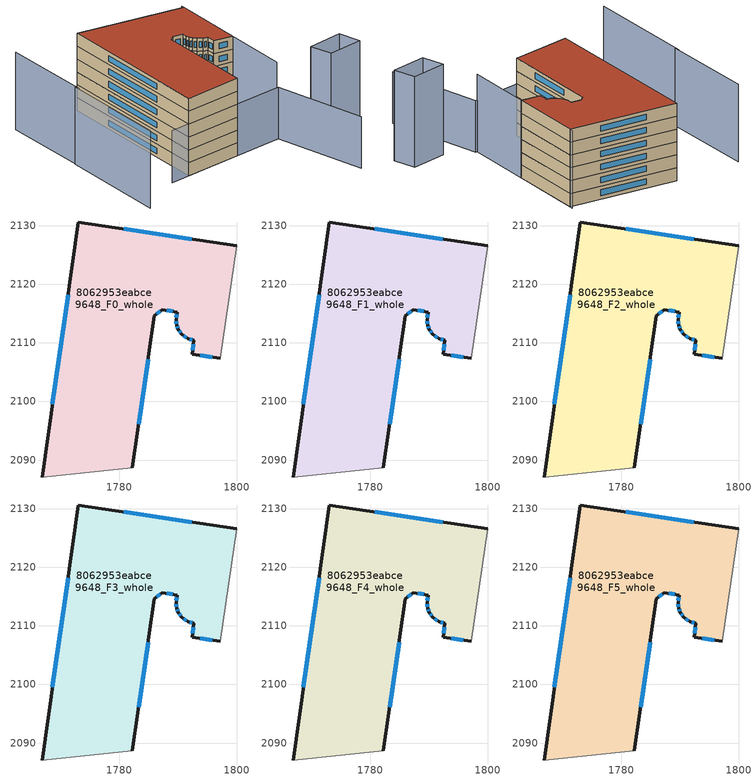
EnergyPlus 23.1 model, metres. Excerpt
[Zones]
8062953eabce9648_F0_whole
 floor ground (EU_floor_Construction): 1800.07,2126.53 1797.21,2107.37 1792.45,2108.04 1792.71,2110.45 1791.73,2110.67 1790.68,2111.46 1790.1,2112.27 1789.77,2113.03 1789.68,2113.88 1789.85,2115.22 1787.34,2115.64 1785.98,2114.64 1782.22,2088.71 1766.83,2087.12 1773.04,2130.61 z0
 wall outside (EU_wall_Construction): 1800.07,2126.53 1773.04,2130.61 1766.83,2087.12 / 1782.22,2088.71 1785.98,2114.64 1787.34,2115.64 1789.85,2115.22 1789.68,2113.88 1789.77,2113.03 1790.1,2112.27 1790.68,2111.46 1791.73,2110.67 1792.71,2110.45 1792.45,2108.04 1797.21,2107.37 z0:3
 wall adiabatic (EU_wall_Construction): 1797.21,2107.37 1800.07,2126.53 / 1766.83,2087.12 1782.22,2088.71 z0:3
 window (EU_Window_Construction): 1771.27,2118.18 1768.61,2099.54 / 1792.35,2127.69 1780.77,2129.44 / 1793.81,2107.84 1795.85,2107.56 / 1792.64,2109.76 1792.52,2108.72 / 1792.01,2110.6 1792.43,2110.51 / 1790.98,2111.23 1791.43,2110.89 / 1790.27,2112.04 1790.52,2111.69 / 1789.86,2112.81 1790.01,2112.49 / 1789.71,2113.64 1789.74,2113.27 / 1789.8,2114.84 1789.73,2114.27 / 1788.06,2115.52 1789.14,2115.34 / 1786.37,2114.93 1786.95,2115.35 / 1783.3,2096.11 1784.91,2107.23 z0.86:2.14
8062953eabce9648_F1_whole
 floor to 8062953eabce9648_F0_whole (EU_floor_Construction): 1800.07,2126.53 1797.2,2107.37 1792.45,2108.04 1792.71,2110.45 1791.73,2110.67 1790.68,2111.46 1790.1,2112.27 1789.77,2113.03 1789.68,2113.88 1789.85,2115.22 1787.34,2115.64 1785.98,2114.64 1782.22,2088.71 1766.83,2087.12 1773.04,2130.61 z3
 wall outside (EU_wall_Construction): 1800.07,2126.53 1773.04,2130.61 1766.83,2087.12 / 1782.22,2088.71 1785.98,2114.64 1787.34,2115.64 1789.85,2115.22 1789.68,2113.88 1789.77,2113.03 1790.1,2112.27 1790.68,2111.46 1791.73,2110.67 1792.71,2110.45 1792.45,2108.04 1797.21,2107.37 z3:6
 wall adiabatic (EU_wall_Construction): 1797.21,2107.37 1800.07,2126.53 / 1766.83,2087.12 1782.22,2088.71 z3:6
 window (EU_Window_Construction): 1771.27,2118.18 1768.61,2099.54 / 1792.35,2127.69 1780.77,2129.44 / 1793.81,2107.84 1795.85,2107.56 / 1792.64,2109.76 1792.52,2108.72 / 1792.01,2110.6 1792.43,2110.51 / 1790.98,2111.23 1791.43,2110.89 / 1790.27,2112.04 1790.52,2111.69 / 1789.86,2112.81 1790.01,2112.49 / 1789.71,2113.64 1789.74,2113.27 / 1789.8,2114.84 1789.73,2114.27 / 1788.06,2115.52 1789.14,2115.34 / 1786.37,2114.93 1786.95,2115.35 / 1783.3,2096.11 1784.91,2107.23 z3.86:5.14
8062953eabce9648_F2_whole
 floor to 8062953eabce9648_F1_whole (EU_floor_Construction): 1800.07,2126.53 1797.2,2107.37 1792.45,2108.04 1792.71,2110.45 1791.73,2110.67 1790.68,2111.46 1790.1,2112.27 1789.77,2113.03 1789.68,2113.88 1789.85,2115.22 1787.34,2115.64 1785.98,2114.64 1782.22,2088.71 1766.83,2087.12 1773.04,2130.61 z6
 wall outside (EU_wall_Construction): 1800.07,2126.53 1773.04,2130.61 1766.83,2087.12 / 1782.22,2088.71 1785.98,2114.64 1787.34,2115.64 1789.85,2115.22 1789.68,2113.88 1789.77,2113.03 1790.1,2112.27 1790.68,2111.46 1791.73,2110.67 1792.71,2110.45 1792.45,2108.04 1797.21,2107.37 z6:9
 wall adiabatic (EU_wall_Construction): 1797.21,2107.37 1800.07,2126.53 / 1766.83,2087.12 1782.22,2088.71 z6:9
 window (EU_Window_Construction): 1771.27,2118.18 1768.61,2099.54 / 1792.35,2127.69 1780.77,2129.44 / 1793.81,2107.84 1795.85,2107.56 / 1792.64,2109.76 1792.52,2108.72 / 1792.01,2110.6 1792.43,2110.51 / 1790.98,2111.23 1791.43,2110.89 / 1790.27,2112.04 1790.52,2111.69 / 1789.86,2112.81 1790.01,2112.49 / 1789.71,2113.64 1789.74,2113.27 / 1789.8,2114.84 1789.73,2114.27 / 1788.06,2115.52 1789.14,2115.34 / 1786.37,2114.93 1786.95,2115.35 / 1783.3,2096.11 1784.91,2107.23 z6.86:8.14
8062953eabce9648_F3_whole
 floor to 8062953eabce9648_F2_whole (EU_floor_Construction): 1800.07,2126.53 1797.2,2107.37 1792.45,2108.04 1792.71,2110.45 1791.73,2110.67 1790.68,2111.46 1790.1,2112.27 1789.77,2113.03 1789.68,2113.88 1789.85,2115.22 1787.34,2115.64 1785.98,2114.64 1782.22,2088.71 1766.83,2087.12 1773.04,2130.61 z9
 wall outside (EU_wall_Construction): 1800.07,2126.53 1773.04,2130.61 1766.83,2087.12 / 1782.22,2088.71 1785.98,2114.64 1787.34,2115.64 1789.85,2115.22 1789.68,2113.88 1789.77,2113.03 1790.1,2112.27 1790.68,2111.46 1791.73,2110.67 1792.71,2110.45 1792.45,2108.04 1797.21,2107.37 z9:12
 wall adiabatic (EU_wall_Construction): 1797.21,2107.37 1800.07,2126.53 / 1766.83,2087.12 1782.22,2088.71 z9:12
 window (EU_Window_Construction): 1771.27,2118.18 1768.61,2099.54 / 1792.35,2127.69 1780.77,2129.44 / 1793.81,2107.84 1795.85,2107.56 / 1792.64,2109.76 1792.52,2108.72 / 1792.01,2110.6 1792.43,2110.51 / 1790.98,2111.23 1791.43,2110.89 / 1790.27,2112.04 1790.52,2111.69 / 1789.86,2112.81 1790.01,2112.49 / 1789.71,2113.64 1789.74,2113.27 / 1789.8,2114.84 1789.73,2114.27 / 1788.06,2115.52 1789.14,2115.34 / 1786.37,2114.93 1786.95,2115.35 / 1783.3,2096.11 1784.91,2107.23 z9.86:11.14
8062953eabce9648_F4_whole
 floor to 8062953eabce9648_F3_whole (EU_floor_Construction): 1800.07,2126.53 1797.2,2107.37 1792.45,2108.04 1792.71,2110.45 1791.73,2110.67 1790.68,2111.46 1790.1,2112.27 1789.77,2113.03 1789.68,2113.88 1789.85,2115.22 1787.34,2115.64 1785.98,2114.64 1782.22,2088.71 1766.83,2087.12 1773.04,2130.61 z12
 wall outside (EU_wall_Construction): 1800.07,2126.53 1773.04,2130.61 1766.83,2087.12 / 1782.22,2088.71 1785.98,2114.64 1787.34,2115.64 1789.85,2115.22 1789.68,2113.88 1789.77,2113.03 1790.1,2112.27 1790.68,2111.46 1791.73,2110.67 1792.71,2110.45 1792.45,2108.04 1797.21,2107.37 z12:15
 wall adiabatic (EU_wall_Construction): 1797.21,2107.37 1800.07,2126.53 / 1766.83,2087.12 1782.22,2088.71 z12:15
 window (EU_Window_Construction): 1771.27,2118.18 1768.61,2099.54 / 1792.35,2127.69 1780.77,2129.44 / 1793.81,2107.84 1795.85,2107.56 / 1792.64,2109.76 1792.52,2108.72 / 1792.01,2110.6 1792.43,2110.51 / 1790.98,2111.23 1791.43,2110.89 / 1790.27,2112.04 1790.52,2111.69 / 1789.86,2112.81 1790.01,2112.49 / 1789.71,2113.64 1789.74,2113.27 / 1789.8,2114.84 1789.73,2114.27 / 1788.06,2115.52 1789.14,2115.34 / 1786.37,2114.93 1786.95,2115.35 / 1783.3,2096.11 1784.91,2107.23 z12.86:14.14
8062953eabce9648_F5_whole
 floor to 8062953eabce9648_F4_whole (EU_floor_Construction): 1800.07,2126.53 1797.2,2107.37 1792.45,2108.04 1792.71,2110.45 1791.73,2110.67 1790.68,2111.46 1790.1,2112.27 1789.77,2113.03 1789.68,2113.88 1789.85,2115.22 1787.34,2115.64 1785.98,2114.64 1782.22,2088.71 1766.83,2087.12 1773.04,2130.61 z15
 wall outside (EU_wall_Construction): 1800.07,2126.53 1773.04,2130.61 1766.83,2087.12 / 1782.22,2088.71 1785.98,2114.64 1787.34,2115.64 1789.85,2115.22 1789.68,2113.88 1789.77,2113.03 1790.1,2112.27 1790.68,2111.46 1791.73,2110.67 1792.71,2110.45 1792.45,2108.04 1797.21,2107.37 z15:18
 wall adiabatic (EU_wall_Construction): 1797.21,2107.37 1800.07,2126.53 / 1766.83,2087.12 1782.22,2088.71 z15:18
 window (EU_Window_Construction): 1771.27,2118.18 1768.61,2099.54 / 1792.35,2127.69 1780.77,2129.44 / 1793.81,2107.84 1795.85,2107.56 / 1792.64,2109.76 1792.52,2108.72 / 1792.01,2110.6 1792.43,2110.51 / 1790.98,2111.23 1791.43,2110.89 / 1790.27,2112.04 1790.52,2111.69 / 1789.86,2112.81 1790.01,2112.49 / 1789.71,2113.64 1789.74,2113.27 / 1789.8,2114.84 1789.73,2114.27 / 1788.06,2115.52 1789.14,2115.34 / 1786.37,2114.93 1786.95,2115.35 / 1783.3,2096.11 1784.91,2107.23 z15.86:17.14
 roof outside (EU_roof_Construction): 1782.22,2088.71 1785.98,2114.64 1787.34,2115.64 1789.85,2115.22 1789.68,2113.88 1789.77,2113.03 1790.1,2112.27 1790.68,2111.46 1791.73,2110.67 1792.71,2110.45 1792.45,2108.04 1797.21,2107.37 1800.07,2126.53 1773.04,2130.61 1766.83,2087.12 z18
shading: 1761.7,2086.59 1795.13,2090.04 / 1795.13,2090.04 1797.63,2065.86 z0:12; 1811.3,2082.04 1802.04,2080.68 / 1802.04,2080.68 1801.2,2086.4 / 1801.2,2086.4 1810.47,2087.76 / 1810.47,2087.76 1811.3,2082.04 z0:21; 1752.73,2108.02 1748.65,2078.89 / 1794.55,2089.98 1800.21,2127.43 / 1756.03,2131.2 1752.88,2107.07 z0:18
[Building]
EU S2 Campaign: North Axis=0; Terrain=City; Solar Distribution=FullExterior
[Site:Location]
Helsinki-Vantaa.AP: Latitude=60.317; Longitude=24.963; Time Zone=2; Elevation=54.6
[SizingPeriod:WeatherFileDays]
AnnualSizingPeriod: Begin Month=1; Begin Day of Month=1; End Month=12; End Day of Month=31; Day of Week for Start Day=Monday; Use Weather File Daylight Saving Period=No; Use Weather File Rain and Snow Indicators=No
[MATERIAL]
EU_InternalMass_Material: Roughness=MediumRough; Thickness=0.1; Conductivity=1; Density=1800; Specific Heat=900; Thermal Absorptance=0.9; Solar Absorptance=0.7; Visible Absorptance=0.7
[MATERIAL:NOMASS] Roughness=MediumRough; Thermal Absorptance=0.9; Solar Absorptance=0.7; Visible Absorptance=0.7
Name | Thermal Resistance
EU_wall_NoMass | 1.10183
EU_roof_NoMass; EU_floor_NoMass | 1.70606
[WINDOWMATERIAL:SIMPLEGLAZINGSYSTEM]
EU_Window_SimpleGlazing: UFactor=3.11035; Solar Heat Gain Coefficient=0.8; Visible Transmittance=0.8
[CONSTRUCTION]
EU_wall_Construction: EU_wall_NoMass
EU_roof_Construction: EU_roof_NoMass
EU_floor_Construction: EU_floor_NoMass
EU_Window_Construction: EU_Window_SimpleGlazing
EU_InternalMass_Construction: EU_InternalMass_Material
[ZONE] Type=1; Multiplier=1; Ceiling Height=autocalculate; Volume=2499.02; Floor Area=autocalculate; Part of Total Floor Area=Yes
8062953eabce9648_F0_whole; 8062953eabce9648_F1_whole; 8062953eabce9648_F2_whole; 8062953eabce9648_F3_whole; 8062953eabce9648_F4_whole; 8062953eabce9648_F5_whole
[INTERNALMASS] Construction=EU_InternalMass_Construction; Surface Area=833.007
Name | Zone or ZoneList
8062953eabce9648_F0_whole_EU_InternalMass | 8062953eabce9648_F0_whole
8062953eabce9648_F1_whole_EU_InternalMass | 8062953eabce9648_F1_whole
8062953eabce9648_F2_whole_EU_InternalMass | 8062953eabce9648_F2_whole
8062953eabce9648_F3_whole_EU_InternalMass | 8062953eabce9648_F3_whole
8062953eabce9648_F4_whole_EU_InternalMass | 8062953eabce9648_F4_whole
8062953eabce9648_F5_whole_EU_InternalMass | 8062953eabce9648_F5_whole
[OTHEREQUIPMENT] Fuel Type=Electricity; Design Level Calculation Method=Watts/Area; Power per Zone Floor Area=1; Fraction Latent=0; Fraction Radiant=0; Fraction Lost=0; Carbon Dioxide Generation Rate=0; EndUse Subcategory=EU_Step8_InternalGains
Name | Zone or ZoneList or Space or SpaceList | Schedule
EU_Step8_InternalGain_8062953eabce9648_F0_whole_f000 | 8062953eabce9648_F0_whole | EU_Step8_GainSchedule_8062953eabce9648_F0_whole_f000
EU_Step8_InternalGain_8062953eabce9648_F1_whole_f000 | 8062953eabce9648_F1_whole | EU_Step8_GainSchedule_8062953eabce9648_F1_whole_f000
EU_Step8_InternalGain_8062953eabce9648_F2_whole_f000 | 8062953eabce9648_F2_whole | EU_Step8_GainSchedule_8062953eabce9648_F2_whole_f000
EU_Step8_InternalGain_8062953eabce9648_F3_whole_f000 | 8062953eabce9648_F3_whole | EU_Step8_GainSchedule_8062953eabce9648_F3_whole_f000
EU_Step8_InternalGain_8062953eabce9648_F4_whole_f000 | 8062953eabce9648_F4_whole | EU_Step8_GainSchedule_8062953eabce9648_F4_whole_f000
EU_Step8_InternalGain_8062953eabce9648_F5_whole_f000 | 8062953eabce9648_F5_whole | EU_Step8_GainSchedule_8062953eabce9648_F5_whole_f000
[ZONEVENTILATION:DESIGNFLOWRATE] Schedule=EU_AlwaysOn; Design Flow Rate Calculation Method=AirChanges/Hour; Air Changes per Hour=0.756316; Ventilation Type=Natural; Fan Pressure Rise=0; Fan Total Efficiency=1; Constant Term Coefficient=1; Temperature Term Coefficient=0; Velocity Term Coefficient=0; Velocity Squared Term Coefficient=0; Minimum Indoor Temperature=-100; Maximum Indoor Temperature=100; Delta Temperature=-100; Minimum Outdoor Temperature=-100; Maximum Outdoor Temperature=100; Maximum Wind Speed=40
Name | Zone or ZoneList or Space or SpaceList
EU_ConstantAir_8062953eabce9648_F0_whole | 8062953eabce9648_F0_whole
EU_ConstantAir_8062953eabce9648_F1_whole | 8062953eabce9648_F1_whole
EU_ConstantAir_8062953eabce9648_F2_whole | 8062953eabce9648_F2_whole
EU_ConstantAir_8062953eabce9648_F3_whole | 8062953eabce9648_F3_whole
EU_ConstantAir_8062953eabce9648_F4_whole | 8062953eabce9648_F4_whole
EU_ConstantAir_8062953eabce9648_F5_whole | 8062953eabce9648_F5_whole
[HVACTEMPLATE:THERMOSTAT] Constant Heating Setpoint=20; Constant Cooling Setpoint=50
EU_HeatOnly_8062953eabce9648_F0_whole; EU_HeatOnly_8062953eabce9648_F1_whole; EU_HeatOnly_8062953eabce9648_F2_whole; EU_HeatOnly_8062953eabce9648_F3_whole; EU_HeatOnly_8062953eabce9648_F4_whole; EU_HeatOnly_8062953eabce9648_F5_whole
[HVACTEMPLATE:ZONE:IDEALLOADSAIRSYSTEM] System Availability Schedule=EU_AlwaysOn; Maximum Heating Supply Air Temperature=50; Minimum Cooling Supply Air Temperature=13; Maximum Heating Supply Air Humidity Ratio=0.0156; Minimum Cooling Supply Air Humidity Ratio=0.0077; Heating Limit=NoLimit; Cooling Limit=NoLimit; Heating Availability Schedule=EU_AlwaysOn; Cooling Availability Schedule=EU_CoolingOff; Dehumidification Control Type=ConstantSensibleHeatRatio; Cooling Sensible Heat Ratio=0.7; Dehumidification Setpoint=60; Humidification Control Type=None; Humidification Setpoint=30; Outdoor Air Method=None; Outdoor Air Flow Rate per Person=0.00944; Outdoor Air Flow Rate per Zone Floor Area=0; Outdoor Air Flow Rate per Zone=0; Demand Controlled Ventilation Type=None; Outdoor Air Economizer Type=NoEconomizer; Heat Recovery Type=None; Sensible Heat Recovery Effectiveness=0.7; Latent Heat Recovery Effectiveness=0.65
Name | Template Thermostat
8062953eabce9648_F0_whole | EU_HeatOnly_8062953eabce9648_F0_whole
8062953eabce9648_F1_whole | EU_HeatOnly_8062953eabce9648_F1_whole
8062953eabce9648_F2_whole | EU_HeatOnly_8062953eabce9648_F2_whole
8062953eabce9648_F3_whole | EU_HeatOnly_8062953eabce9648_F3_whole
8062953eabce9648_F4_whole | EU_HeatOnly_8062953eabce9648_F4_whole
8062953eabce9648_F5_whole | EU_HeatOnly_8062953eabce9648_F5_whole
[SIZING:ZONE] Zone Cooling Design Supply Air Temperature Input Method=SupplyAirTemperature; Zone Cooling Design Supply Air Temperature=13; Zone Heating Design Supply Air Temperature Input Method=SupplyAirTemperature; Zone Heating Design Supply Air Temperature=50; Zone Cooling Design Supply Air Humidity Ratio=0.008; Zone Heating Design Supply Air Humidity Ratio=0.008; Cooling Design Air Flow Method=DesignDay; Cooling Design Air Flow Rate=0; Cooling Minimum Air Flow per Zone Floor Area=0.000762; Cooling Minimum Air Flow=0; Cooling Minimum Air Flow Fraction=0.2; Heating Design Air Flow Method=DesignDay; Heating Design Air Flow Rate=0; Heating Maximum Air Flow per Zone Floor Area=0.002032; Heating Maximum Air Flow=0.141576; Heating Maximum Air Flow Fraction=0.3; Account for Dedicated Outdoor Air System=No; Dedicated Outdoor Air System Control Strategy=NeutralSupplyAir; Dedicated Outdoor Air Low Setpoint Temperature for Design=autosize; Dedicated Outdoor Air High Setpoint Temperature for Design=autosize; Zone Load Sizing Method=Sensible Load Only No Latent Load; Zone Latent Cooling Design Supply Air Humidity Ratio Input Method=HumidityRatioDifference; Zone Cooling Design Supply Air Humidity Ratio Difference=0.005; Zone Latent Heating Design Supply Air Humidity Ratio Input Method=HumidityRatioDifference; Zone Humidification Design Supply Air Humidity Ratio Difference=0.005
8062953eabce9648_F0_whole; 8062953eabce9648_F1_whole; 8062953eabce9648_F2_whole; 8062953eabce9648_F3_whole; 8062953eabce9648_F4_whole; 8062953eabce9648_F5_whole
[SCHEDULE:CONSTANT]
Name | Hourly Value
EU_AlwaysOn | 1
EU_CoolingOff | 0
[SCHEDULE:FILE] Column Number=1; Rows to Skip at Top=0; Number of Hours of Data=8760; Column Separator=Comma; Interpolate to Timestep=No; Minutes per Item=60; Adjust Schedule for Daylight Savings=Yes
Name | File
EU_Step8_GainSchedule_8062953eabce9648_F0_whole_f000 | ../../schedules/8062953eabce9648/8062953eabce9648_F0_whole_f000_gain.csv
EU_Step8_GainSchedule_8062953eabce9648_F1_whole_f000 | ../../schedules/8062953eabce9648/8062953eabce9648_F1_whole_f000_gain.csv
EU_Step8_GainSchedule_8062953eabce9648_F2_whole_f000 | ../../schedules/8062953eabce9648/8062953eabce9648_F2_whole_f000_gain.csv
EU_Step8_GainSchedule_8062953eabce9648_F3_whole_f000 | ../../schedules/8062953eabce9648/8062953eabce9648_F3_whole_f000_gain.csv
EU_Step8_GainSchedule_8062953eabce9648_F4_whole_f000 | ../../schedules/8062953eabce9648/8062953eabce9648_F4_whole_f000_gain.csv
EU_Step8_GainSchedule_8062953eabce9648_F5_whole_f000 | ../../schedules/8062953eabce9648/8062953eabce9648_F5_whole_f000_gain.csv
